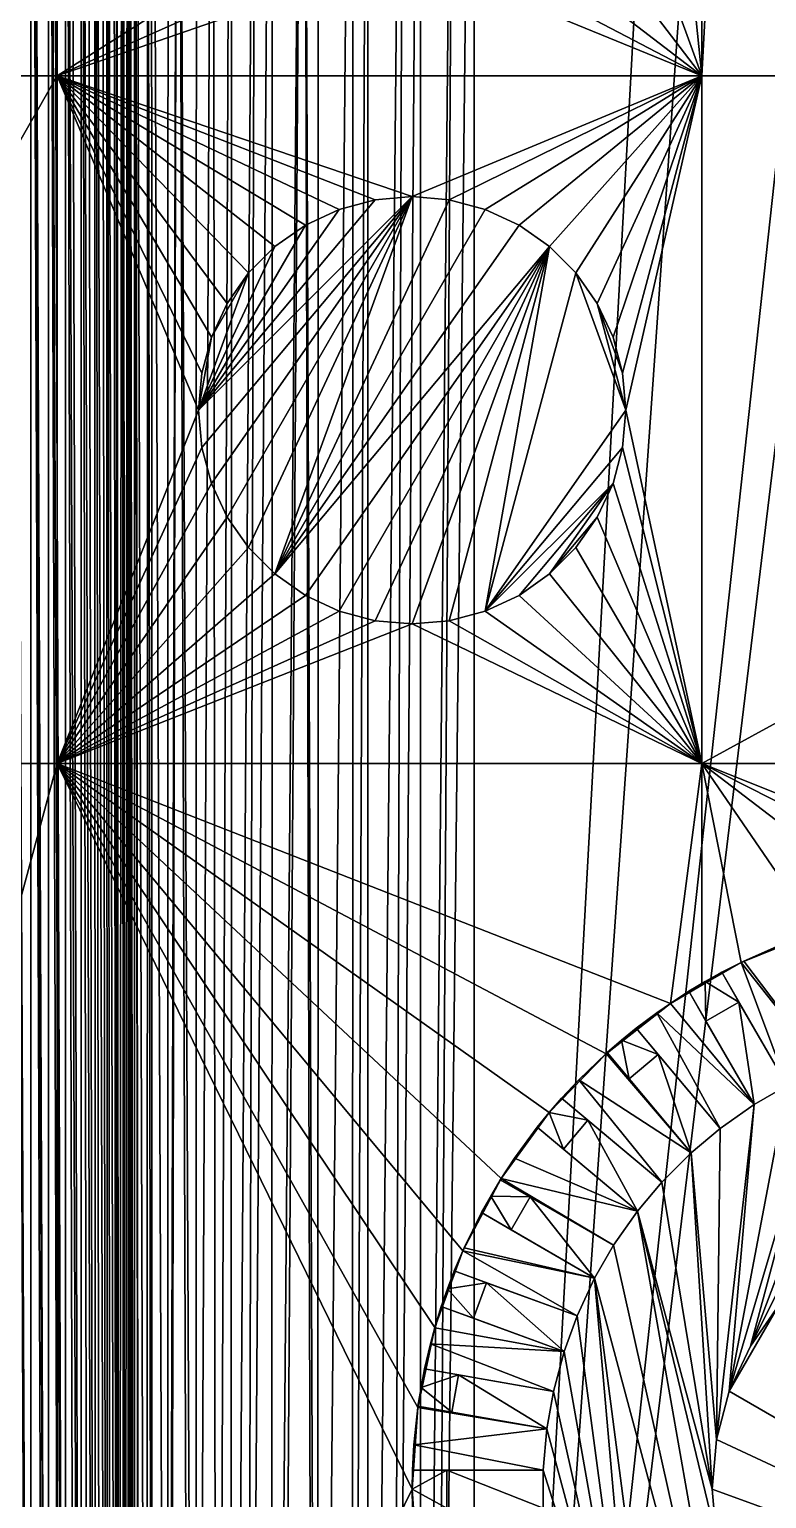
# Model space of a CAD drawing. Header units: metres. Extents: x 0 to 119, y 0 to 68.
# Drawn here: x 83.67 to 94.36, y 22.81 to 44.13 of the extents above; entities that cross this region are included whole.
import ezdxf

# ---------------------------------------------------------------- set-up
doc = ezdxf.new("R2010")
doc.units = ezdxf.units.M

msp = doc.modelspace()

# ---------------------------------------------------------------- linework, layer by layer
for points in [[(85.052238, 2, 12.178945), (85.033211, 60.311714, 12.224043), (85.094124, 60.359138, 12.00163)], [(85.052238, 2, 12.178945), (85.094124, 60.359138, 12.00163), (85.098648, 2, 11.965607)], [(85.098648, 2, 11.965607), (85.094124, 60.359138, 12.00163), (85.097343, 60.366806, 11.965682)], [(85.103798, 2, 11.941935), (85.097343, 60.366806, 11.965682), (85.121094, 60.423454, 11.7)], [(85.098648, 2, 11.965607), (85.097343, 60.366806, 11.965682), (85.103798, 2, 11.941935)], [(85.103798, 2, 11.941935), (85.121094, 60.423454, 11.7), (85.121094, 2, 11.7)], [(85.121094, 57.691662, 4.999999), (85.121094, 2, 11.7), (85.121094, 60.423454, 11.7)], [(84.190933, 60.101398, 13.210437), (84.191147, 2, 13.211517), (83.991203, 60.08197, 13.301555)], [(84.256966, 60.107822, 13.180311), (84.417839, 2, 13.072), (84.190933, 60.101398, 13.210437)], [(84.417839, 2, 13.072), (84.340187, 2, 13.13013), (84.190933, 60.101398, 13.210437)], [(84.190933, 60.101398, 13.210437), (84.340187, 2, 13.13013), (84.191147, 2, 13.211517)], [(84.417107, 60.13121, 13.070612), (84.417839, 2, 13.072), (84.256966, 60.107822, 13.180311)], [(84.499542, 60.143253, 13.014134), (84.620117, 2, 12.899018), (84.417107, 60.13121, 13.070612)], [(84.620117, 2, 12.899018), (84.534363, 2, 12.984774), (84.417107, 60.13121, 13.070612)], [(84.417107, 60.13121, 13.070612), (84.534363, 2, 12.984774), (84.417839, 2, 13.072)], [(84.618729, 60.168118, 12.897532), (84.620117, 2, 12.899018), (84.499542, 60.143253, 13.014134)], [(84.711311, 60.187428, 12.806952), (84.793098, 2, 12.696742), (84.618729, 60.168118, 12.897532)], [(84.793098, 2, 12.696742), (84.705872, 2, 12.813263), (84.618729, 60.168118, 12.897532)], [(84.618729, 60.168118, 12.897532), (84.705872, 2, 12.813263), (84.620117, 2, 12.899018)], [(84.791122, 60.211208, 12.695438), (84.793098, 2, 12.696742), (84.711311, 60.187428, 12.806952)], [(84.791122, 60.211208, 12.695438), (84.885048, 60.239189, 12.564209), (84.932617, 2, 12.470039)], [(84.932617, 2, 12.470039), (84.851227, 2, 12.619088), (84.791122, 60.211208, 12.695438)], [(84.791122, 60.211208, 12.695438), (84.851227, 2, 12.619088), (84.793098, 2, 12.696742)], [(84.932617, 2, 12.470039), (84.885048, 60.239189, 12.564209), (84.930344, 60.259449, 12.469175)], [(84.967468, 2, 12.406205), (84.930344, 60.259449, 12.469175), (85.014343, 60.297028, 12.292929)], [(84.932617, 2, 12.470039), (84.930344, 60.259449, 12.469175), (84.967468, 2, 12.406205)], [(84.967468, 2, 12.406205), (85.014343, 60.297028, 12.292929), (85.035294, 2, 12.22436)], [(85.035294, 2, 12.22436), (85.014343, 60.297028, 12.292929), (85.033211, 60.311714, 12.224043)], [(85.035294, 2, 12.22436), (85.033211, 60.311714, 12.224043), (85.052238, 2, 12.178945)], [(83.686882, 60.06583, 13.37725), (83.686707, 2, 13.377546), (83.421097, 60.060982, 13.4)], [(83.421097, 60.060982, 13.4), (83.686707, 2, 13.377546), (83.663033, 2, 13.382695)], [(83.686882, 60.06583, 13.37725), (83.900047, 2, 13.331138), (83.686707, 2, 13.377546)], [(83.709999, 60.066254, 13.375271), (83.94545, 2, 13.314198), (83.686882, 60.06583, 13.37725)], [(83.94545, 2, 13.314198), (83.900047, 2, 13.331138), (83.686882, 60.06583, 13.37725)], [(83.945572, 60.079418, 13.313518), (83.94545, 2, 13.314198), (83.709999, 60.066254, 13.375271)], [(83.945572, 60.079418, 13.313518), (84.127304, 2, 13.246374), (83.94545, 2, 13.314198)], [(83.991203, 60.08197, 13.301555), (84.191147, 2, 13.211517), (83.945572, 60.079418, 13.313518)], [(84.191147, 2, 13.211517), (84.127304, 2, 13.246374), (83.945572, 60.079418, 13.313518)], [(85.191124, 57.40752, 4.218608), (85.190193, 2, 4.219208), (85.121094, 57.691662, 4.999999)], [(85.121094, 57.691662, 4.999999), (85.190193, 2, 4.219208), (85.157555, 2, 4.397316)], [(85.121094, 57.691662, 4.999999), (85.157555, 2, 4.397316), (85.121094, 2, 4.999999)], [(85.121094, 2, 4.999999), (85.121094, 2, 11.7), (85.121094, 57.691662, 4.999999)], [(85.191124, 57.40752, 4.218608), (85.266388, 2, 3.803421), (85.190193, 2, 4.219208)], [(85.200775, 57.368374, 4.110962), (85.266388, 2, 3.803421), (85.191124, 57.40752, 4.218608)], [(85.379913, 57.131229, 3.458811), (85.374176, 2, 3.45752), (85.200775, 57.368374, 4.110962)], [(85.200775, 57.368374, 4.110962), (85.374176, 2, 3.45752), (85.266388, 2, 3.803421)], [(85.379913, 57.131229, 3.458811), (85.446014, 2, 3.226975), (85.374176, 2, 3.45752)], [(85.437027, 57.055607, 3.250845), (85.446014, 2, 3.226975), (85.379913, 57.131229, 3.458811)], [(85.682487, 56.869091, 2.737923), (85.669052, 2, 2.731394), (85.437027, 57.055607, 3.250845)], [(85.437027, 57.055607, 3.250845), (85.669052, 2, 2.731394), (85.446014, 2, 3.226975)], [(85.669052, 2, 2.731394), (85.682487, 56.869091, 2.737923), (85.820457, 56.764244, 2.449606)], [(85.669052, 2, 2.731394), (85.820457, 56.764244, 2.449606), (85.693825, 2, 2.676383)], [(85.820457, 56.764244, 2.449606), (86.00618, 2, 2.159676), (85.693825, 2, 2.676383)], [(86.091751, 56.627079, 2.072392), (86.080612, 2, 2.064673), (85.820457, 56.764244, 2.449606)], [(85.820457, 56.764244, 2.449606), (86.080612, 2, 2.064673), (86.00618, 2, 2.159676)], [(86.334854, 56.504162, 1.734363), (86.080612, 2, 2.064673), (86.091751, 56.627079, 2.072392)], [(86.334854, 56.504162, 1.734363), (86.378548, 2, 1.684386), (86.080612, 2, 2.064673)], [(86.598503, 56.410843, 1.477743), (86.378548, 2, 1.684386), (86.334854, 56.504162, 1.734363)], [(86.598503, 56.410843, 1.477743), (86.592018, 2, 1.470916), (86.378548, 2, 1.684386)], [(86.958794, 56.283314, 1.12704), (86.592018, 2, 1.470916), (86.598503, 56.410843, 1.477743)], [(86.958794, 56.283314, 1.12704), (86.805489, 2, 1.257446), (86.592018, 2, 1.470916)], [(87.190979, 56.225384, 0.967741), (86.805489, 2, 1.257446), (86.958794, 56.283314, 1.12704)], [(87.190979, 56.225384, 0.967741), (87.185768, 2, 0.95951), (86.805489, 2, 1.257446)], [(87.645767, 56.111923, 0.655722), (87.185768, 2, 0.95951), (87.190979, 56.225384, 0.967741)], [(87.645767, 56.111923, 0.655722), (87.280777, 2, 0.885081), (87.185768, 2, 0.95951)], [(87.797478, 2, 0.572719), (87.280777, 2, 0.885081), (87.645767, 56.111923, 0.655722)], [(87.797478, 2, 0.572719), (87.645767, 56.111923, 0.655722), (87.852493, 2, 0.54796)], [(87.852493, 2, 0.54796), (87.645767, 56.111923, 0.655722), (87.85672, 56.07597, 0.556845)], [(87.852493, 2, 0.54796), (87.85672, 56.07597, 0.556845), (88.365707, 55.989216, 0.318272)], [(87.852493, 2, 0.54796), (88.365707, 55.989216, 0.318272), (88.348076, 2, 0.324918)], [(88.348076, 2, 0.324918), (88.365707, 55.989216, 0.318272), (88.579384, 55.966709, 0.256376)], [(88.348076, 2, 0.324918), (88.579384, 55.966709, 0.256376), (88.578621, 2, 0.253078)], [(88.578621, 2, 0.253078), (88.579384, 55.966709, 0.256376), (89.102585, 55.911606, 0.104837)], [(88.578621, 2, 0.253078), (89.102585, 55.911606, 0.104837), (88.924522, 2, 0.14529)], [(88.924522, 2, 0.14529), (89.102585, 55.911606, 0.104837), (89.340523, 55.900291, 0.073729)], [(88.924522, 2, 0.14529), (89.340523, 55.900291, 0.073729), (89.340309, 2, 0.069095)], [(89.340309, 2, 0.069095), (89.340523, 55.900291, 0.073729), (89.846924, 55.876217, 0.007521)], [(89.340309, 2, 0.069095), (89.846924, 55.876217, 0.007521), (89.51841, 2, 0.036456)], [(89.51841, 2, 0.036456), (89.846924, 55.876217, 0.007521), (90.121101, 55.873478)], [(89.51841, 2, 0.036456), (90.121101, 55.873478), (90.121101, 2)], [(93.896515, 55.881092), (95.997047, 55.881767), (90.121101, 2)], [(90.121101, 2), (95.997047, 55.881767), (96.645309, 55.874252)], [(90.121101, 2), (93.073784, 55.873478), (93.896515, 55.881092)], [(90.121101, 2), (96.645309, 55.874252), (112.121101, 2)], [(90.121101, 55.873478), (93.073784, 55.873478), (90.121101, 2)], [(93.633965, 47.442966, 40), (111.671097, 43.450001, 40), (94.003128, 48.099998, 40)], [(94.003128, 48.099998, 40), (111.671097, 43.450001, 40), (111.671097, 48.099998, 40)], [(78.371101, 43.450001, 40), (84.071098, 46.978725, 40), (82.021103, 47.825001, 40)], [(93.633965, 47.442966, 40), (93.421104, 47.181095, 40), (93.421104, 43.450001, 40)], [(93.633965, 47.442966, 40), (93.421104, 43.450001, 40), (111.671097, 43.450001, 40)], [(93.421104, 43.450001, 40), (93.421104, 47.181095, 40), (93.083023, 46.765198, 40)], [(84.071098, 43.450001, 40), (84.071098, 46.978725, 40), (78.371101, 43.450001, 40)], [(84.071098, 43.450001, 40), (87.440491, 45.58778, 40), (84.071098, 46.978725, 40)], [(93.421104, 43.450001, 40), (93.083023, 46.765198, 40), (92.424995, 46.190823, 40)], [(92.424995, 46.190823, 40), (91.678993, 45.736534, 40), (93.421104, 43.450001, 40)], [(93.421104, 43.450001, 40), (91.678993, 45.736534, 40), (90.866676, 45.415516, 40)], [(88.273315, 45.324501, 40), (87.440491, 45.58778, 40), (84.071098, 43.450001, 40)], [(93.421104, 43.450001, 40), (90.866676, 45.415516, 40), (90.011658, 45.237103, 40)], [(84.071098, 43.450001, 40), (89.138748, 45.206467, 40), (88.273315, 45.324501, 40)], [(93.421104, 43.450001, 40), (89.138748, 45.206467, 40), (84.071098, 43.450001, 40)], [(90.011658, 45.237103, 40), (89.138748, 45.206467, 40), (93.421104, 43.450001, 40)], [(78.371101, 43.450001, 40), (78.371101, 33.475002, 40), (84.071098, 43.450001, 40)], [(84.071098, 43.450001, 40), (78.371101, 33.475002, 40), (84.071098, 33.475002, 40)], [(86.121094, 38.600002, 40), (86.168198, 39.138309, 40), (84.071098, 43.450001, 40)], [(88.160835, 41.513046, 40), (88.682785, 41.652905, 40), (84.071098, 43.450001, 40)], [(84.071098, 43.450001, 40), (84.071098, 33.475002, 40), (86.121094, 38.600002, 40)], [(93.421104, 43.450001, 40), (84.071098, 43.450001, 40), (89.2211, 41.700001, 40)], [(89.2211, 41.700001, 40), (84.071098, 43.450001, 40), (88.682785, 41.652905, 40)], [(86.168198, 39.138309, 40), (86.308044, 39.660263, 40), (84.071098, 43.450001, 40)], [(84.071098, 43.450001, 40), (86.308044, 39.660263, 40), (86.536423, 40.150002, 40)], [(84.071098, 43.450001, 40), (86.536423, 40.150002, 40), (86.846359, 40.59264, 40)], [(86.846359, 40.59264, 40), (87.228462, 40.974735, 40), (84.071098, 43.450001, 40)], [(84.071098, 43.450001, 40), (87.228462, 40.974735, 40), (87.671104, 41.284679, 40)], [(84.071098, 43.450001, 40), (87.671104, 41.284679, 40), (88.160835, 41.513046, 40)], [(89.2211, 41.700001, 40), (89.759407, 41.652905, 40), (93.421104, 43.450001, 40)], [(89.759407, 41.652905, 40), (90.281357, 41.513046, 40), (93.421104, 43.450001, 40)], [(93.421104, 43.450001, 40), (90.281357, 41.513046, 40), (90.771095, 41.284679, 40)], [(93.421104, 43.450001, 40), (90.771095, 41.284679, 40), (91.213737, 40.974735, 40)], [(91.213737, 40.974735, 40), (91.595833, 40.59264, 40), (93.421104, 43.450001, 40)], [(93.421104, 43.450001, 40), (91.595833, 40.59264, 40), (91.905769, 40.150002, 40)], [(93.421104, 43.450001, 40), (91.905769, 40.150002, 40), (92.134148, 39.660263, 40)], [(92.134148, 39.660263, 40), (92.274002, 39.138309, 40), (93.421104, 43.450001, 40)], [(93.421104, 43.450001, 40), (92.274002, 39.138309, 40), (92.321098, 38.600002, 40)], [(93.421104, 43.450001, 40), (92.321098, 38.600002, 40), (93.421104, 33.475002, 40)], [(111.671097, 43.450001, 40), (93.421104, 43.450001, 40), (93.421104, 33.475002, 40)], [(111.671097, 43.450001, 40), (93.421104, 33.475002, 40), (111.671097, 33.475002, 40)], [(86.121094, 38.600002, 40.5), (86.168198, 38.061691, 40.5), (89.2211, 41.700001, 40.5)], [(89.2211, 41.700001, 40.5), (88.682785, 41.652905, 40.5), (86.121094, 38.600002, 40.5)], [(86.121094, 38.600002, 40.5), (88.682785, 41.652905, 40.5), (88.160835, 41.513046, 40.5)], [(89.2211, 41.700001, 40.5), (86.168198, 38.061691, 40.5), (86.308044, 37.539738, 40.5)], [(89.2211, 41.700001, 40.5), (86.308044, 37.539738, 40.5), (86.536423, 37.050003, 40.5)], [(86.846359, 36.607357, 40.5), (89.2211, 41.700001, 40.5), (86.536423, 37.050003, 40.5)], [(87.228462, 36.225262, 40.5), (89.2211, 41.700001, 40.5), (86.846359, 36.607357, 40.5)], [(87.228462, 36.225262, 40.5), (89.759407, 41.652905, 40.5), (89.2211, 41.700001, 40.5)], [(90.281357, 41.513046, 40.5), (89.759407, 41.652905, 40.5), (87.228462, 36.225262, 40.5)], [(88.682785, 41.652905, 40.5), (88.682785, 41.652905, 40), (88.160835, 41.513046, 40)], [(88.682785, 41.652905, 40.5), (88.160835, 41.513046, 40), (88.160835, 41.513046, 40.5)], [(89.2211, 41.700001, 40.5), (89.2211, 41.700001, 40), (88.682785, 41.652905, 40)], [(89.2211, 41.700001, 40.5), (88.682785, 41.652905, 40), (88.682785, 41.652905, 40.5)], [(89.759407, 41.652905, 40.5), (89.759407, 41.652905, 40), (89.2211, 41.700001, 40)], [(89.759407, 41.652905, 40.5), (89.2211, 41.700001, 40), (89.2211, 41.700001, 40.5)], [(90.281357, 41.513046, 40.5), (90.281357, 41.513046, 40), (89.759407, 41.652905, 40)], [(90.281357, 41.513046, 40.5), (89.759407, 41.652905, 40), (89.759407, 41.652905, 40.5)], [(86.121094, 38.600002, 40.5), (88.160835, 41.513046, 40.5), (87.671104, 41.284679, 40.5)], [(90.771095, 41.284679, 40.5), (90.281357, 41.513046, 40.5), (87.228462, 36.225262, 40.5)], [(88.160835, 41.513046, 40.5), (88.160835, 41.513046, 40), (87.671104, 41.284679, 40)], [(88.160835, 41.513046, 40.5), (87.671104, 41.284679, 40), (87.671104, 41.284679, 40.5)], [(90.771095, 41.284679, 40.5), (90.771095, 41.284679, 40), (90.281357, 41.513046, 40)], [(90.771095, 41.284679, 40.5), (90.281357, 41.513046, 40), (90.281357, 41.513046, 40.5)], [(87.228462, 40.974735, 40.5), (86.121094, 38.600002, 40.5), (87.671104, 41.284679, 40.5)], [(87.671104, 41.284679, 40.5), (87.671104, 41.284679, 40), (87.228462, 40.974735, 40)], [(87.671104, 41.284679, 40.5), (87.228462, 40.974735, 40), (87.228462, 40.974735, 40.5)], [(90.771095, 41.284679, 40.5), (87.228462, 36.225262, 40.5), (91.213737, 40.974735, 40.5)], [(91.213737, 40.974735, 40.5), (91.213737, 40.974735, 40), (90.771095, 41.284679, 40)], [(91.213737, 40.974735, 40.5), (90.771095, 41.284679, 40), (90.771095, 41.284679, 40.5)], [(86.846359, 40.59264, 40.5), (86.121094, 38.600002, 40.5), (87.228462, 40.974735, 40.5)], [(87.228462, 40.974735, 40.5), (87.228462, 40.974735, 40), (86.846359, 40.59264, 40)], [(87.228462, 40.974735, 40.5), (86.846359, 40.59264, 40), (86.846359, 40.59264, 40.5)], [(91.213737, 40.974735, 40.5), (87.228462, 36.225262, 40.5), (87.671104, 35.915321, 40.5)], [(91.213737, 40.974735, 40.5), (87.671104, 35.915321, 40.5), (88.160835, 35.686951, 40.5)], [(88.160835, 35.686951, 40.5), (88.682785, 35.547096, 40.5), (91.213737, 40.974735, 40.5)], [(91.213737, 40.974735, 40.5), (88.682785, 35.547096, 40.5), (89.2211, 35.5, 40.5)], [(91.213737, 40.974735, 40.5), (89.2211, 35.5, 40.5), (89.759407, 35.547096, 40.5)], [(90.281357, 35.686951, 40.5), (91.213737, 40.974735, 40.5), (89.759407, 35.547096, 40.5)], [(91.595833, 40.59264, 40.5), (91.213737, 40.974735, 40.5), (90.281357, 35.686951, 40.5)], [(91.595833, 40.59264, 40.5), (91.595833, 40.59264, 40), (91.213737, 40.974735, 40)], [(91.595833, 40.59264, 40.5), (91.213737, 40.974735, 40), (91.213737, 40.974735, 40.5)], [(86.846359, 40.59264, 40.5), (86.308044, 39.660263, 40.5), (86.121094, 38.600002, 40.5)], [(86.536423, 40.150002, 40.5), (86.308044, 39.660263, 40.5), (86.846359, 40.59264, 40.5)], [(86.846359, 40.59264, 40.5), (86.846359, 40.59264, 40), (86.536423, 40.150002, 40)], [(86.846359, 40.59264, 40.5), (86.536423, 40.150002, 40), (86.536423, 40.150002, 40.5)], [(92.321098, 38.600002, 40.5), (91.595833, 40.59264, 40.5), (90.281357, 35.686951, 40.5)], [(91.905769, 40.150002, 40.5), (91.905769, 40.150002, 40), (91.595833, 40.59264, 40)], [(91.905769, 40.150002, 40.5), (91.595833, 40.59264, 40), (91.595833, 40.59264, 40.5)], [(91.905769, 40.150002, 40.5), (91.595833, 40.59264, 40.5), (92.321098, 38.600002, 40.5)], [(86.536423, 40.150002, 40.5), (86.536423, 40.150002, 40), (86.308044, 39.660263, 40)], [(86.536423, 40.150002, 40.5), (86.308044, 39.660263, 40), (86.308044, 39.660263, 40.5)], [(92.134148, 39.660263, 40.5), (92.134148, 39.660263, 40), (91.905769, 40.150002, 40)], [(92.134148, 39.660263, 40.5), (91.905769, 40.150002, 40), (91.905769, 40.150002, 40.5)], [(92.134148, 39.660263, 40.5), (91.905769, 40.150002, 40.5), (92.274002, 39.138309, 40.5)], [(92.274002, 39.138309, 40.5), (91.905769, 40.150002, 40.5), (92.321098, 38.600002, 40.5)], [(86.308044, 39.660263, 40.5), (86.168198, 39.138309, 40.5), (86.121094, 38.600002, 40.5)], [(86.308044, 39.660263, 40.5), (86.308044, 39.660263, 40), (86.168198, 39.138309, 40)], [(86.308044, 39.660263, 40.5), (86.168198, 39.138309, 40), (86.168198, 39.138309, 40.5)], [(92.274002, 39.138309, 40.5), (92.274002, 39.138309, 40), (92.134148, 39.660263, 40)], [(92.274002, 39.138309, 40.5), (92.134148, 39.660263, 40), (92.134148, 39.660263, 40.5)], [(86.168198, 39.138309, 40.5), (86.121094, 38.600002, 40), (86.121094, 38.600002, 40.5)], [(86.168198, 39.138309, 40.5), (86.168198, 39.138309, 40), (86.121094, 38.600002, 40)], [(92.321098, 38.600002, 40.5), (92.321098, 38.600002, 40), (92.274002, 39.138309, 40)], [(92.321098, 38.600002, 40.5), (92.274002, 39.138309, 40), (92.274002, 39.138309, 40.5)], [(86.121094, 38.600002, 40), (84.071098, 33.475002, 40), (86.168198, 38.061691, 40)], [(86.121094, 38.600002, 40.5), (86.121094, 38.600002, 40), (86.168198, 38.061691, 40)], [(86.121094, 38.600002, 40.5), (86.168198, 38.061691, 40), (86.168198, 38.061691, 40.5)], [(92.321098, 38.600002, 40.5), (90.281357, 35.686951, 40.5), (92.274002, 38.061691, 40.5)], [(93.421104, 33.475002, 40), (92.321098, 38.600002, 40), (92.274002, 38.061691, 40)], [(92.274002, 38.061691, 40.5), (92.274002, 38.061691, 40), (92.321098, 38.600002, 40)], [(92.274002, 38.061691, 40.5), (92.321098, 38.600002, 40), (92.321098, 38.600002, 40.5)], [(84.071098, 33.475002, 40), (86.308044, 37.539738, 40), (86.168198, 38.061691, 40)], [(86.168198, 38.061691, 40.5), (86.168198, 38.061691, 40), (86.308044, 37.539738, 40)], [(86.168198, 38.061691, 40.5), (86.308044, 37.539738, 40), (86.308044, 37.539738, 40.5)], [(92.274002, 38.061691, 40.5), (90.281357, 35.686951, 40.5), (92.134148, 37.539738, 40.5)], [(93.421104, 33.475002, 40), (92.274002, 38.061691, 40), (92.134148, 37.539738, 40)], [(92.134148, 37.539738, 40.5), (92.134148, 37.539738, 40), (92.274002, 38.061691, 40)], [(92.134148, 37.539738, 40.5), (92.274002, 38.061691, 40), (92.274002, 38.061691, 40.5)], [(84.071098, 33.475002, 40), (86.536423, 37.050003, 40), (86.308044, 37.539738, 40)], [(86.308044, 37.539738, 40.5), (86.308044, 37.539738, 40), (86.536423, 37.050003, 40)], [(86.308044, 37.539738, 40.5), (86.536423, 37.050003, 40), (86.536423, 37.050003, 40.5)], [(90.281357, 35.686951, 40.5), (90.771095, 35.915321, 40.5), (92.134148, 37.539738, 40.5)], [(92.134148, 37.539738, 40.5), (90.771095, 35.915321, 40.5), (91.213737, 36.225262, 40.5)], [(92.134148, 37.539738, 40.5), (91.213737, 36.225262, 40.5), (91.905769, 37.050003, 40.5)], [(91.905769, 37.050003, 40), (93.421104, 33.475002, 40), (92.134148, 37.539738, 40)], [(91.905769, 37.050003, 40.5), (91.905769, 37.050003, 40), (92.134148, 37.539738, 40)], [(91.905769, 37.050003, 40.5), (92.134148, 37.539738, 40), (92.134148, 37.539738, 40.5)], [(86.846359, 36.607357, 40), (86.536423, 37.050003, 40), (84.071098, 33.475002, 40)], [(86.536423, 37.050003, 40.5), (86.536423, 37.050003, 40), (86.846359, 36.607357, 40)], [(86.536423, 37.050003, 40.5), (86.846359, 36.607357, 40), (86.846359, 36.607357, 40.5)], [(91.905769, 37.050003, 40.5), (91.213737, 36.225262, 40.5), (91.595833, 36.607357, 40.5)], [(91.905769, 37.050003, 40), (91.595833, 36.607357, 40), (93.421104, 33.475002, 40)], [(91.595833, 36.607357, 40.5), (91.595833, 36.607357, 40), (91.905769, 37.050003, 40)], [(91.595833, 36.607357, 40.5), (91.905769, 37.050003, 40), (91.905769, 37.050003, 40.5)], [(84.071098, 33.475002, 40), (87.228462, 36.225262, 40), (86.846359, 36.607357, 40)], [(86.846359, 36.607357, 40.5), (86.846359, 36.607357, 40), (87.228462, 36.225262, 40)], [(86.846359, 36.607357, 40.5), (87.228462, 36.225262, 40), (87.228462, 36.225262, 40.5)], [(91.595833, 36.607357, 40), (91.213737, 36.225262, 40), (93.421104, 33.475002, 40)], [(91.213737, 36.225262, 40.5), (91.213737, 36.225262, 40), (91.595833, 36.607357, 40)], [(91.213737, 36.225262, 40.5), (91.595833, 36.607357, 40), (91.595833, 36.607357, 40.5)], [(84.071098, 33.475002, 40), (87.671104, 35.915321, 40), (87.228462, 36.225262, 40)], [(87.228462, 36.225262, 40.5), (87.228462, 36.225262, 40), (87.671104, 35.915321, 40)], [(87.228462, 36.225262, 40.5), (87.671104, 35.915321, 40), (87.671104, 35.915321, 40.5)], [(93.421104, 33.475002, 40), (91.213737, 36.225262, 40), (90.771095, 35.915321, 40)], [(90.771095, 35.915321, 40.5), (90.771095, 35.915321, 40), (91.213737, 36.225262, 40)], [(90.771095, 35.915321, 40.5), (91.213737, 36.225262, 40), (91.213737, 36.225262, 40.5)], [(88.160835, 35.686951, 40), (87.671104, 35.915321, 40), (84.071098, 33.475002, 40)], [(87.671104, 35.915321, 40.5), (87.671104, 35.915321, 40), (88.160835, 35.686951, 40)], [(87.671104, 35.915321, 40.5), (88.160835, 35.686951, 40), (88.160835, 35.686951, 40.5)], [(93.421104, 33.475002, 40), (90.771095, 35.915321, 40), (90.281357, 35.686951, 40)], [(90.281357, 35.686951, 40.5), (90.281357, 35.686951, 40), (90.771095, 35.915321, 40)], [(90.281357, 35.686951, 40.5), (90.771095, 35.915321, 40), (90.771095, 35.915321, 40.5)], [(84.071098, 33.475002, 40), (88.682785, 35.547096, 40), (88.160835, 35.686951, 40)], [(88.160835, 35.686951, 40.5), (88.160835, 35.686951, 40), (88.682785, 35.547096, 40)], [(88.160835, 35.686951, 40.5), (88.682785, 35.547096, 40), (88.682785, 35.547096, 40.5)], [(90.281357, 35.686951, 40), (89.759407, 35.547096, 40), (93.421104, 33.475002, 40)], [(89.759407, 35.547096, 40.5), (89.759407, 35.547096, 40), (90.281357, 35.686951, 40)], [(89.759407, 35.547096, 40.5), (90.281357, 35.686951, 40), (90.281357, 35.686951, 40.5)], [(84.071098, 33.475002, 40), (89.2211, 35.5, 40), (88.682785, 35.547096, 40)], [(93.421104, 33.475002, 40), (89.2211, 35.5, 40), (84.071098, 33.475002, 40)], [(88.682785, 35.547096, 40.5), (88.682785, 35.547096, 40), (89.2211, 35.5, 40)], [(88.682785, 35.547096, 40.5), (89.2211, 35.5, 40), (89.2211, 35.5, 40.5)], [(93.421104, 33.475002, 40), (89.759407, 35.547096, 40), (89.2211, 35.5, 40)], [(89.2211, 35.5, 40.5), (89.2211, 35.5, 40), (89.759407, 35.547096, 40)], [(89.2211, 35.5, 40.5), (89.759407, 35.547096, 40), (89.759407, 35.547096, 40.5)], [(78.371101, 12.425, 40), (84.071098, 12.425, 40), (84.071098, 33.475002, 40)], [(78.371101, 12.425, 40), (84.071098, 33.475002, 40), (78.371101, 33.475002, 40)], [(89.550377, 25.292917, 40), (89.955963, 26.407263, 40), (84.071098, 33.475002, 40)], [(84.071098, 33.475002, 40), (89.955963, 26.407263, 40), (90.512695, 27.454313, 40)], [(84.071098, 33.475002, 40), (90.512695, 27.454313, 40), (91.209724, 28.413694, 40)], [(84.071098, 12.425, 40), (89.2211, 22.949999, 40), (84.071098, 33.475002, 40)], [(84.071098, 33.475002, 40), (89.2211, 22.949999, 40), (89.303818, 24.132971, 40)], [(84.071098, 33.475002, 40), (89.303818, 24.132971, 40), (89.550377, 25.292917, 40)], [(91.209724, 28.413694, 40), (92.033493, 29.266731, 40), (84.071098, 33.475002, 40)], [(84.071098, 33.475002, 40), (92.033493, 29.266731, 40), (92.967957, 29.99682, 40)], [(84.071098, 33.475002, 40), (92.967957, 29.99682, 40), (93.421104, 33.475002, 40)], [(93.421104, 33.475002, 40), (92.967957, 29.99682, 40), (93.421104, 30.25844, 40)], [(93.994942, 30.58975, 40), (95.09446, 31.033979, 40), (93.421104, 33.475002, 40)], [(93.421104, 33.475002, 40), (93.421104, 30.25844, 40), (93.994942, 30.58975, 40)], [(95.09446, 31.033979, 40), (96.245087, 31.320866, 40), (93.421104, 33.475002, 40)], [(93.421104, 33.475002, 40), (96.245087, 31.320866, 40), (97.424446, 31.444822, 40)], [(93.421104, 33.475002, 40), (97.424446, 31.444822, 40), (98.609589, 31.403437, 40)], [(111.671097, 33.475002, 40), (93.421104, 33.475002, 40), (98.609589, 31.403437, 40)], [(93.994942, 30.58975, 40), (94.032478, 30.608395, 40.799999), (95.09446, 31.033979, 40)], [(95.09446, 31.033979, 40), (94.032478, 30.608395, 40.799999), (94.556274, 30.84124, 40.799999)], [(95.205353, 29.057917, 40.799999), (94.556274, 30.84124, 40.799999), (94.032478, 30.608395, 40.799999)], [(93.710365, 30.446789, 40.799999), (93.994942, 30.58975, 40), (93.421104, 30.25844, 40)], [(93.995018, 30.5896, 40.799999), (93.994942, 30.58975, 40), (93.710365, 30.446789, 40.799999)], [(93.995018, 30.5896, 40.799999), (93.710365, 30.446789, 40.799999), (94.659256, 28.803268, 40.799999)], [(93.994942, 30.58975, 40), (93.995018, 30.5896, 40.799999), (94.032478, 30.608395, 40.799999)], [(94.032478, 30.608395, 40.799999), (93.995018, 30.5896, 40.799999), (95.205353, 29.057917, 40.799999)], [(95.205353, 29.057917, 40.799999), (93.995018, 30.5896, 40.799999), (94.659256, 28.803268, 40.799999)], [(93.421104, 30.25844, 40), (93.234055, 30.171789, 40.799999), (93.47094, 30.311493, 40.799999)], [(93.234055, 30.171789, 40.799999), (93.482941, 29.740702, 41.299999), (93.47094, 30.311493, 40.799999)], [(93.710365, 30.446789, 40.799999), (93.421104, 30.25844, 40), (93.47094, 30.311493, 40.799999)], [(93.47094, 30.311493, 40.799999), (93.959259, 30.015703, 41.299999), (93.710365, 30.446789, 40.799999)], [(93.47094, 30.311493, 40.799999), (93.482941, 29.740702, 41.299999), (93.959259, 30.015703, 41.299999)], [(93.710365, 30.446789, 40.799999), (93.959259, 30.015703, 41.299999), (94.659256, 28.803268, 40.799999)], [(92.967957, 29.99682, 40), (92.969467, 29.994566, 40.799999), (93.421104, 30.25844, 40)], [(93.421104, 30.25844, 40), (92.969467, 29.994566, 40.799999), (93.234055, 30.171789, 40.799999)], [(92.969467, 29.994566, 40.799999), (94.182938, 28.528267, 40.799999), (93.234055, 30.171789, 40.799999)], [(94.182938, 28.528267, 40.799999), (93.482941, 29.740702, 41.299999), (93.234055, 30.171789, 40.799999)], [(92.033493, 29.266731, 40), (92.768829, 29.86017, 40.799999), (92.967957, 29.99682, 40)], [(92.033493, 29.266731, 40), (92.469498, 29.63644, 40.799999), (92.768829, 29.86017, 40.799999)], [(92.469498, 29.63644, 40.799999), (93.689369, 28.182659, 40.799999), (92.768829, 29.86017, 40.799999)], [(92.967957, 29.99682, 40), (92.768829, 29.86017, 40.799999), (92.969467, 29.994566, 40.799999)], [(92.768829, 29.86017, 40.799999), (94.182938, 28.528267, 40.799999), (92.969467, 29.994566, 40.799999)], [(92.768829, 29.86017, 40.799999), (93.689369, 28.182659, 40.799999), (94.182938, 28.528267, 40.799999)], [(94.182938, 28.528267, 40.799999), (93.959259, 30.015703, 41.299999), (93.482941, 29.740702, 41.299999)], [(94.659256, 28.803268, 40.799999), (93.959259, 30.015703, 41.299999), (94.182938, 28.528267, 40.799999)], [(92.257294, 29.461517, 40.799999), (92.469498, 29.63644, 40.799999), (92.033493, 29.266731, 40)], [(92.257294, 29.461517, 40.799999), (92.789459, 29.255121, 41.299999), (92.469498, 29.63644, 40.799999)], [(92.469498, 29.63644, 40.799999), (92.789459, 29.255121, 41.299999), (93.689369, 28.182659, 40.799999)], [(92.033493, 29.266731, 40), (92.048172, 29.282907, 40.799999), (92.257294, 29.461517, 40.799999)], [(92.048172, 29.282907, 40.799999), (92.368141, 28.901588, 41.299999), (92.257294, 29.461517, 40.799999)], [(92.257294, 29.461517, 40.799999), (92.368141, 28.901588, 41.299999), (92.789459, 29.255121, 41.299999)], [(91.636452, 28.885284, 40.799999), (92.033493, 29.266731, 40), (91.209724, 28.413694, 40)], [(91.636452, 28.885284, 40.799999), (93.268036, 27.829128, 40.799999), (92.032494, 29.267763, 40.799999)], [(92.032494, 29.267763, 40.799999), (92.033493, 29.266731, 40), (91.636452, 28.885284, 40.799999)], [(93.268036, 27.829128, 40.799999), (92.048172, 29.282907, 40.799999), (92.032494, 29.267763, 40.799999)], [(92.032494, 29.267763, 40.799999), (92.048172, 29.282907, 40.799999), (92.033493, 29.266731, 40)], [(93.268036, 27.829128, 40.799999), (92.368141, 28.901588, 41.299999), (92.048172, 29.282907, 40.799999)], [(93.268036, 27.829128, 40.799999), (92.789459, 29.255121, 41.299999), (92.368141, 28.901588, 41.299999)], [(93.689369, 28.182659, 40.799999), (92.789459, 29.255121, 41.299999), (93.268036, 27.829128, 40.799999)], [(94.542015, 25.617567, 40.799999), (96.304192, 29.401978, 40.799999), (94.12709, 25.025002, 40.799999)], [(96.304192, 29.401978, 40.799999), (95.722183, 29.246027, 40.799999), (94.12709, 25.025002, 40.799999)], [(94.12709, 25.025002, 40.799999), (95.722183, 29.246027, 40.799999), (95.205353, 29.057917, 40.799999)], [(94.12709, 25.025002, 40.799999), (95.205353, 29.057917, 40.799999), (93.821373, 24.369383, 40.799999)], [(95.205353, 29.057917, 40.799999), (94.659256, 28.803268, 40.799999), (93.821373, 24.369383, 40.799999)], [(91.636452, 28.885284, 40.799999), (91.209724, 28.413694, 40), (91.388199, 28.622927, 40.799999)], [(91.636452, 28.885284, 40.799999), (91.388199, 28.622927, 40.799999), (92.841965, 27.403061, 40.799999)], [(92.841965, 27.403061, 40.799999), (93.268036, 27.829128, 40.799999), (91.636452, 28.885284, 40.799999)], [(93.821373, 24.369383, 40.799999), (94.659256, 28.803268, 40.799999), (94.182938, 28.528267, 40.799999)], [(91.209724, 28.413694, 40), (91.209572, 28.41382, 40.799999), (91.388199, 28.622927, 40.799999)], [(91.209572, 28.41382, 40.799999), (91.769508, 28.302963, 41.299999), (91.388199, 28.622927, 40.799999)], [(91.388199, 28.622927, 40.799999), (91.769508, 28.302963, 41.299999), (92.841965, 27.403061, 40.799999)], [(90.512695, 27.454313, 40), (91.03466, 28.201603, 40.799999), (91.209724, 28.413694, 40)], [(91.209724, 28.413694, 40), (91.03466, 28.201603, 40.799999), (91.209572, 28.41382, 40.799999)], [(91.03466, 28.201603, 40.799999), (91.41597, 27.881639, 41.299999), (91.209572, 28.41382, 40.799999)], [(91.209572, 28.41382, 40.799999), (91.41597, 27.881639, 41.299999), (91.769508, 28.302963, 41.299999)], [(93.821373, 24.369383, 40.799999), (94.182938, 28.528267, 40.799999), (93.63414, 23.670639, 40.799999)], [(93.63414, 23.670639, 40.799999), (94.182938, 28.528267, 40.799999), (93.689369, 28.182659, 40.799999)], [(90.512695, 27.454313, 40), (90.703445, 27.748926, 40.799999), (91.03466, 28.201603, 40.799999)], [(92.488441, 26.981735, 40.799999), (91.03466, 28.201603, 40.799999), (90.703445, 27.748926, 40.799999)], [(92.488441, 26.981735, 40.799999), (91.41597, 27.881639, 41.299999), (91.03466, 28.201603, 40.799999)], [(92.488441, 26.981735, 40.799999), (91.769508, 28.302963, 41.299999), (91.41597, 27.881639, 41.299999)], [(92.841965, 27.403061, 40.799999), (91.769508, 28.302963, 41.299999), (92.488441, 26.981735, 40.799999)], [(93.63414, 23.670639, 40.799999), (93.689369, 28.182659, 40.799999), (93.268036, 27.829128, 40.799999)], [(90.51123, 27.455265, 40.799999), (92.488441, 26.981735, 40.799999), (90.703445, 27.748926, 40.799999)], [(90.51123, 27.455265, 40.799999), (90.703445, 27.748926, 40.799999), (90.512695, 27.454313, 40)], [(92.841965, 27.403061, 40.799999), (93.571098, 22.949999, 40.799999), (93.268036, 27.829128, 40.799999)], [(93.268036, 27.829128, 40.799999), (93.571098, 22.949999, 40.799999), (93.63414, 23.670639, 40.799999)], [(89.975517, 26.451141, 40.799999), (90.512695, 27.454313, 40), (89.955963, 26.407263, 40)], [(90.224312, 26.960732, 40.799999), (90.512695, 27.454313, 40), (89.975517, 26.451141, 40.799999)], [(90.224312, 26.960732, 40.799999), (90.359612, 27.200155, 40.799999), (90.512695, 27.454313, 40)], [(90.512695, 27.454313, 40), (90.359612, 27.200155, 40.799999), (90.499313, 27.437044, 40.799999)], [(90.359612, 27.200155, 40.799999), (90.930397, 27.188158, 41.299999), (90.499313, 27.437044, 40.799999)], [(90.51123, 27.455265, 40.799999), (90.499313, 27.437044, 40.799999), (92.142838, 26.488157, 40.799999)], [(90.512695, 27.454313, 40), (90.499313, 27.437044, 40.799999), (90.51123, 27.455265, 40.799999)], [(90.499313, 27.437044, 40.799999), (90.930397, 27.188158, 41.299999), (92.142838, 26.488157, 40.799999)], [(92.142838, 26.488157, 40.799999), (92.488441, 26.981735, 40.799999), (90.51123, 27.455265, 40.799999)], [(92.488441, 26.981735, 40.799999), (93.571098, 22.949999, 40.799999), (92.841965, 27.403061, 40.799999)], [(90.224312, 26.960732, 40.799999), (90.655396, 26.711843, 41.299999), (90.359612, 27.200155, 40.799999)], [(90.359612, 27.200155, 40.799999), (90.655396, 26.711843, 41.299999), (90.930397, 27.188158, 41.299999)], [(91.867836, 26.011843, 40.799999), (90.930397, 27.188158, 41.299999), (90.655396, 26.711843, 41.299999)], [(92.142838, 26.488157, 40.799999), (90.930397, 27.188158, 41.299999), (91.867836, 26.011843, 40.799999)], [(91.867836, 26.011843, 40.799999), (90.224312, 26.960732, 40.799999), (89.975517, 26.451141, 40.799999)], [(91.867836, 26.011843, 40.799999), (90.655396, 26.711843, 41.299999), (90.224312, 26.960732, 40.799999)], [(92.142838, 26.488157, 40.799999), (94.182938, 17.371733, 40.799999), (92.488441, 26.981735, 40.799999)], [(94.182938, 17.371733, 40.799999), (93.63414, 22.229361, 40.799999), (92.488441, 26.981735, 40.799999)], [(92.488441, 26.981735, 40.799999), (93.63414, 22.229361, 40.799999), (93.571098, 22.949999, 40.799999)], [(89.955963, 26.407263, 40), (89.956429, 26.407061, 40.799999), (89.975517, 26.451141, 40.799999)], [(89.975517, 26.451141, 40.799999), (89.956429, 26.407061, 40.799999), (91.867836, 26.011843, 40.799999)], [(91.867836, 26.011843, 40.799999), (94.182938, 17.371733, 40.799999), (92.142838, 26.488157, 40.799999)], [(89.550377, 25.292917, 40), (89.829865, 26.114824, 40.799999), (89.955963, 26.407263, 40)], [(89.955963, 26.407263, 40), (89.829865, 26.114824, 40.799999), (89.956429, 26.407061, 40.799999)], [(89.956429, 26.407061, 40.799999), (89.829865, 26.114824, 40.799999), (91.613182, 25.46575, 40.799999)], [(91.867836, 26.011843, 40.799999), (89.956429, 26.407061, 40.799999), (91.613182, 25.46575, 40.799999)], [(89.550377, 25.292917, 40), (89.733643, 25.857195, 40.799999), (89.829865, 26.114824, 40.799999)], [(89.733643, 25.857195, 40.799999), (90.297607, 25.944578, 41.299999), (89.829865, 26.114824, 40.799999)], [(89.829865, 26.114824, 40.799999), (90.297607, 25.944578, 41.299999), (91.613182, 25.46575, 40.799999)], [(91.867836, 26.011843, 40.799999), (91.613182, 25.46575, 40.799999), (92.488441, 18.918264, 40.799999)], [(92.488441, 18.918264, 40.799999), (92.841965, 18.496941, 40.799999), (91.867836, 26.011843, 40.799999)], [(91.867836, 26.011843, 40.799999), (92.841965, 18.496941, 40.799999), (94.182938, 17.371733, 40.799999)], [(89.641747, 25.597996, 40.799999), (89.733643, 25.857195, 40.799999), (89.550377, 25.292917, 40)], [(89.641747, 25.597996, 40.799999), (90.109497, 25.427746, 41.299999), (89.733643, 25.857195, 40.799999)], [(89.733643, 25.857195, 40.799999), (90.109497, 25.427746, 41.299999), (90.297607, 25.944578, 41.299999)], [(91.425079, 24.948917, 40.799999), (90.297607, 25.944578, 41.299999), (90.109497, 25.427746, 41.299999)], [(91.613182, 25.46575, 40.799999), (90.297607, 25.944578, 41.299999), (91.425079, 24.948917, 40.799999)], [(89.550377, 25.292917, 40), (89.553101, 25.292126, 40.799999), (89.641747, 25.597996, 40.799999)], [(89.641747, 25.597996, 40.799999), (89.553101, 25.292126, 40.799999), (91.425079, 24.948917, 40.799999)], [(91.425079, 24.948917, 40.799999), (90.109497, 25.427746, 41.299999), (89.641747, 25.597996, 40.799999)], [(94.542015, 25.617567, 41), (94.12709, 25.025002, 41), (93.821373, 24.369383, 41)], [(94.542015, 25.617567, 41), (93.821373, 24.369383, 41), (100.900185, 20.282431, 41)], [(94.542015, 25.617567, 41), (94.542015, 25.617567, 40.799999), (94.12709, 25.025002, 40.799999)], [(94.542015, 25.617567, 41), (94.12709, 25.025002, 40.799999), (94.12709, 25.025002, 41)], [(92.488441, 18.918264, 40.799999), (91.613182, 25.46575, 40.799999), (91.425079, 24.948917, 40.799999)], [(89.303818, 24.132971, 40), (89.484894, 25.056759, 40.799999), (89.550377, 25.292917, 40)], [(89.550377, 25.292917, 40), (89.484894, 25.056759, 40.799999), (89.553101, 25.292126, 40.799999)], [(91.425079, 24.948917, 40.799999), (89.553101, 25.292126, 40.799999), (89.484894, 25.056759, 40.799999)], [(89.303818, 24.132971, 40), (89.400169, 24.696445, 40.799999), (89.484894, 25.056759, 40.799999)], [(91.269119, 24.366899, 40.799999), (89.484894, 25.056759, 40.799999), (89.400169, 24.696445, 40.799999)], [(91.269119, 24.366899, 40.799999), (91.425079, 24.948917, 40.799999), (89.484894, 25.056759, 40.799999)], [(92.488441, 18.918264, 40.799999), (91.425079, 24.948917, 40.799999), (91.269119, 24.366899, 40.799999)], [(94.12709, 25.025002, 41), (94.12709, 25.025002, 40.799999), (93.821373, 24.369383, 40.799999)], [(94.12709, 25.025002, 41), (93.821373, 24.369383, 40.799999), (93.821373, 24.369383, 41)], [(89.349854, 24.426077, 40.799999), (89.400169, 24.696445, 40.799999), (89.303818, 24.132971, 40)], [(89.349854, 24.426077, 40.799999), (89.890388, 24.610006, 41.299999), (89.400169, 24.696445, 40.799999)], [(89.349854, 24.426077, 40.799999), (89.794884, 24.068363, 41.299999), (89.890388, 24.610006, 41.299999)], [(89.400169, 24.696445, 40.799999), (89.890388, 24.610006, 41.299999), (91.269119, 24.366899, 40.799999)], [(91.173622, 23.825256, 40.799999), (89.890388, 24.610006, 41.299999), (89.794884, 24.068363, 41.299999)], [(91.269119, 24.366899, 40.799999), (89.890388, 24.610006, 41.299999), (91.173622, 23.825256, 40.799999)], [(89.303818, 24.132971, 40), (89.304672, 24.1548, 40.799999), (89.349854, 24.426077, 40.799999)], [(89.304672, 24.1548, 40.799999), (89.794884, 24.068363, 41.299999), (89.349854, 24.426077, 40.799999)], [(91.269119, 24.366899, 40.799999), (91.173622, 23.825256, 40.799999), (92.488441, 18.918264, 40.799999)], [(93.821373, 24.369383, 41), (93.821373, 24.369383, 40.799999), (93.63414, 23.670639, 40.799999)], [(93.821373, 24.369383, 41), (93.63414, 23.670639, 40.799999), (93.63414, 23.670639, 41)], [(100.900185, 20.282431, 41), (93.821373, 24.369383, 41), (93.63414, 23.670639, 41)], [(89.2211, 22.949999, 40), (89.245003, 23.594923, 40.799999), (89.303818, 24.132971, 40)], [(89.302361, 24.133127, 40.799999), (89.245003, 23.594923, 40.799999), (91.173622, 23.825256, 40.799999)], [(89.303818, 24.132971, 40), (89.245003, 23.594923, 40.799999), (89.302361, 24.133127, 40.799999)], [(91.173622, 23.825256, 40.799999), (89.304672, 24.1548, 40.799999), (89.302361, 24.133127, 40.799999)], [(89.303818, 24.132971, 40), (89.302361, 24.133127, 40.799999), (89.304672, 24.1548, 40.799999)], [(91.173622, 23.825256, 40.799999), (89.794884, 24.068363, 41.299999), (89.304672, 24.1548, 40.799999)], [(91.173622, 23.825256, 40.799999), (89.245003, 23.594923, 40.799999), (91.121101, 23.225, 40.799999)], [(91.173622, 23.825256, 40.799999), (91.121101, 23.225, 40.799999), (92.488441, 18.918264, 40.799999)], [(93.63414, 23.670639, 41), (93.571098, 22.949999, 40.799999), (93.571098, 22.949999, 41)], [(93.63414, 23.670639, 41), (93.63414, 23.670639, 40.799999), (93.571098, 22.949999, 40.799999)], [(100.900185, 20.282431, 41), (93.63414, 23.670639, 41), (93.571098, 22.949999, 41)], [(89.2211, 22.949999, 40), (89.223328, 23.225, 40.799999), (89.245003, 23.594923, 40.799999)], [(89.245003, 23.594923, 40.799999), (89.223328, 23.225, 40.799999), (91.121101, 23.225, 40.799999)], [(89.2211, 22.949999, 40.799999), (89.223328, 23.225, 40.799999), (89.2211, 22.949999, 40)], [(89.2211, 22.949999, 40.799999), (89.7211, 22.674999, 41.299999), (89.7211, 23.225, 41.299999)], [(89.2211, 22.949999, 40.799999), (89.7211, 23.225, 41.299999), (89.223328, 23.225, 40.799999)], [(89.223328, 23.225, 40.799999), (89.7211, 23.225, 41.299999), (91.121101, 23.225, 40.799999)], [(91.121101, 23.225, 40.799999), (89.7211, 23.225, 41.299999), (91.121101, 22.674999, 40.799999)], [(91.121101, 22.674999, 40.799999), (89.7211, 23.225, 41.299999), (89.7211, 22.674999, 41.299999)], [(92.488441, 18.918264, 40.799999), (91.121101, 23.225, 40.799999), (91.121101, 22.674999, 40.799999)], [(84.071098, 12.425, 40), (89.303818, 21.767029, 40), (89.2211, 22.949999, 40)], [(89.2211, 22.949999, 40.799999), (89.2211, 22.949999, 40), (89.223328, 22.674999, 40.799999)], [(89.223328, 22.674999, 40.799999), (89.2211, 22.949999, 40), (89.303818, 21.767029, 40)], [(89.223328, 22.674999, 40.799999), (89.7211, 22.674999, 41.299999), (89.2211, 22.949999, 40.799999)], [(93.571098, 22.949999, 41), (93.571098, 22.949999, 40.799999), (93.63414, 22.229361, 40.799999)], [(93.571098, 22.949999, 41), (93.63414, 22.229361, 40.799999), (93.63414, 22.229361, 41)], [(93.571098, 22.949999, 41), (93.63414, 22.229361, 41), (100.900185, 20.282431, 41)]]:
    msp.add_3dface(points)

doc.saveas('drawing.dxf')
